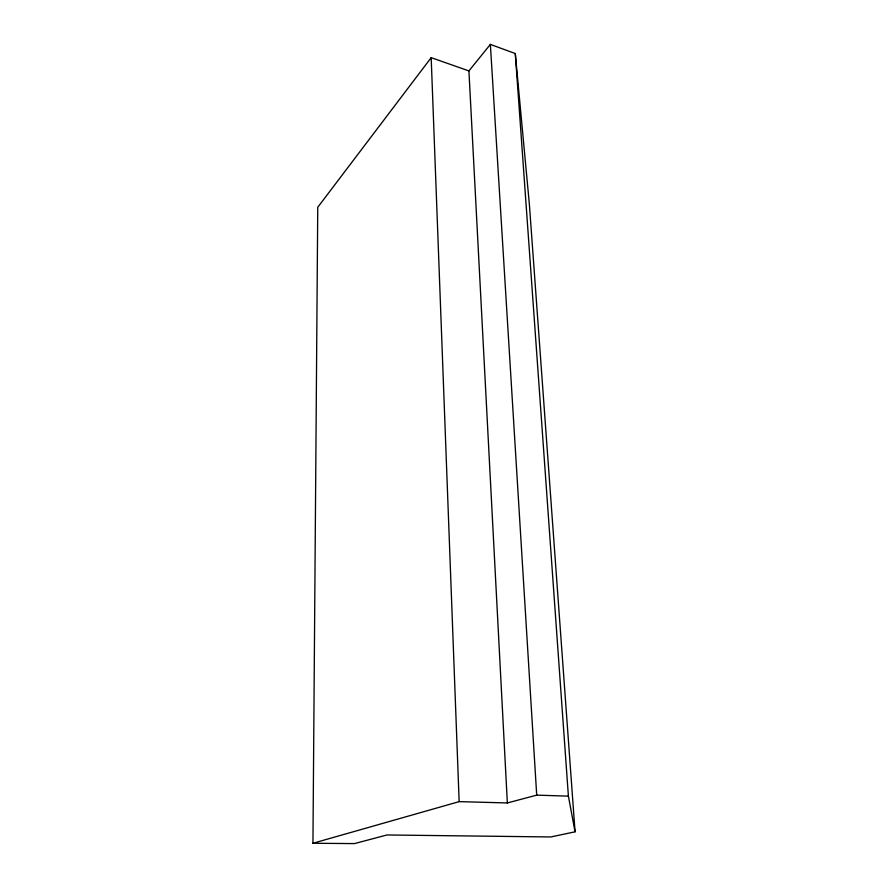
<?xml version="1.0" encoding="UTF-8"?>
<svg xmlns="http://www.w3.org/2000/svg" width="888" height="888" viewBox="0 0 888 888"><rect width="100%" height="100%" fill="white"/><g stroke="black" fill="none" stroke-linecap="round" stroke-linejoin="round"><path stroke-width="1.33" d="M312.942 843.256L317.749 207.281L431.18 57.653L468.92 70.918L507.348 802.952L459.151 801.631L312.942 843.256L354.479 843.6L386.968 834.964L550.782 836.962L575.058 831.812L529.403 204.673L515.284 53.535L490.365 44.4L468.92 70.918M507.348 802.952L536.707 795.137L568.398 796.136L575.058 831.812M515.284 53.535L568.398 796.136M490.365 44.4L536.707 795.137M431.18 57.653L459.151 801.631"/></g></svg>
